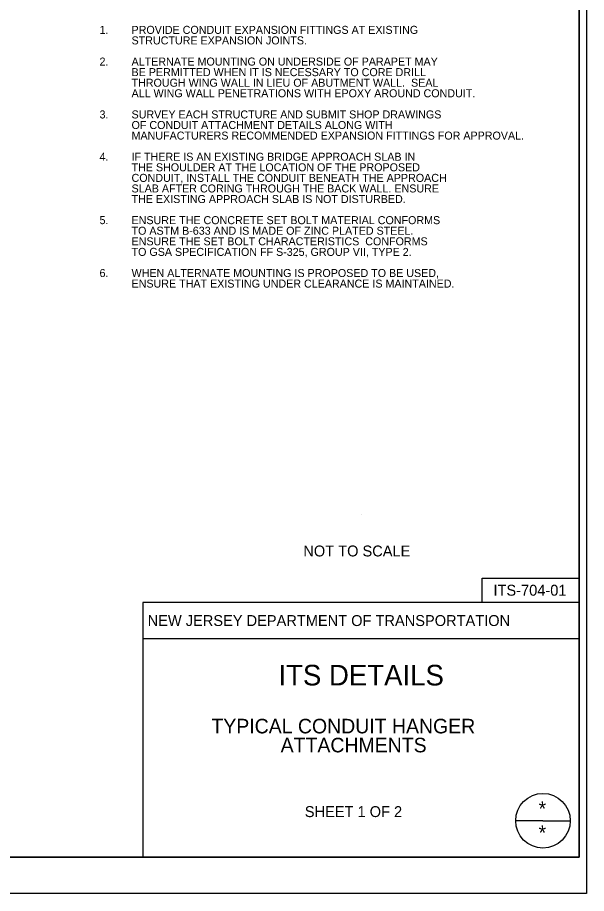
# Model space of a CAD drawing. Extents: x 507044 to 508092, y 495206 to 495866.
# Drawn here: x 507857.9 to 508092.5, y 495206 to 495567 of the extents above; entities that cross this region are included whole.
import ezdxf

# ---------------------------------------------------------------- set-up
doc = ezdxf.new("R2010")
doc.units = 0
doc.layers.add('1', color=7, linetype='Continuous')
doc.layers.add('41', color=7, linetype='Continuous')

msp = doc.modelspace()

# ---------------------------------------------------------------- linework, layer by layer
at = {"layer": '1'}
for p, q in [((508089.46, 495220.98), (508089.46, 495850.98)), ((507999.51, 495362.16), (507999.51, 495362.16)), ((508049.51, 495325.98), (508049.51, 495335.98)), ((508049.51, 495335.98), (508089.51, 495335.98)), ((508089.51, 495325.98), (507909.51, 495325.98)), ((507909.51, 495325.98), (507909.51, 495220.98)), ((508089.51, 495310.98), (507909.51, 495310.98)), ((508074.51, 495235.98), (508063.26, 495235.98)), ((508074.51, 495235.98), (508085.76, 495235.98)), ((507099.46, 495220.98), (508089.46, 495220.98)), ((508092.46, 495205.98), (507044.28, 495205.98))]:
    msp.add_line(p, q, dxfattribs=at)
msp.add_circle((508074.51, 495235.98), 11.25, dxfattribs=at)
at = {"layer": '41'}
for points in [[(507044.28, 495865.98), (508092.46, 495865.98), (508092.46, 495205.98), (507044.28, 495205.98)], [(507099.46, 495850.98), (508089.46, 495850.98), (508089.46, 495220.98), (507099.46, 495220.98)]]:
    msp.add_lwpolyline(points, close=True, dxfattribs=at)

# ---------------------------------------------------------------- texts
at = {"layer": '1'}
for s, height, p in [('1.', 3.3, (507891.69, 495560.31)), ('PROVIDE CONDUIT EXPANSION FITTINGS AT EXISTING ', 3.2999, (507904.89, 495560.31)), ('STRUCTURE EXPANSION JOINTS.', 3.2999, (507904.89, 495555.96)), ('2.', 3.3, (507891.69, 495547.24)), ('ALTERNATE MOUNTING ON UNDERSIDE OF PARAPET MAY ', 3.2999, (507904.89, 495547.24)), ('BE PERMITTED WHEN IT IS NECESSARY TO CORE DRILL ', 3.2999, (507904.89, 495542.88)), ('THROUGH WING WALL IN LIEU OF ABUTMENT WALL.  SEAL  ', 3.2999, (507904.89, 495538.52)), ('ALL WING WALL PENETRATIONS WITH EPOXY AROUND CONDUIT.', 3.2999, (507904.89, 495534.17)), ('3.', 3.3, (507891.69, 495525.45)), ('SURVEY EACH STRUCTURE AND SUBMIT SHOP DRAWINGS ', 3.2999, (507904.89, 495525.45)), ('OF CONDUIT ATTACHMENT DETAILS ALONG WITH ', 3.2999, (507904.89, 495521.09)), ('MANUFACTURERS RECOMMENDED EXPANSION FITTINGS FOR APPROVAL.', 3.2999, (507904.89, 495516.73)), ('4.', 3.3, (507891.69, 495508.02)), ('IF THERE IS AN EXISTING BRIDGE APPROACH SLAB IN ', 3.2999, (507904.89, 495508.02)), ('THE SHOULDER AT THE LOCATION OF THE PROPOSED ', 3.2999, (507904.89, 495503.66)), ('CONDUIT, INSTALL THE CONDUIT BENEATH THE APPROACH ', 3.2999, (507904.89, 495499.3)), ('SLAB AFTER CORING THROUGH THE BACK WALL. ENSURE ', 3.2999, (507904.89, 495494.94)), ('THE EXISTING APPROACH SLAB IS NOT DISTURBED.', 3.2999, (507904.89, 495490.58)), ('5.', 3.3, (507891.69, 495481.87)), ('ENSURE THE CONCRETE SET BOLT MATERIAL CONFORMS ', 3.2999, (507904.89, 495481.87)), ('TO ASTM B-633 AND IS MADE OF ZINC PLATED STEEL.  ', 3.2999, (507904.89, 495477.51)), ('ENSURE THE SET BOLT CHARACTERISTICS  CONFORMS ', 3.2999, (507904.89, 495473.15)), ('TO GSA SPECIFICATION FF S-325, GROUP VII, TYPE 2.', 3.2999, (507904.89, 495468.79)), ('6.', 3.3, (507891.69, 495460.08)), ('WHEN ALTERNATE MOUNTING IS PROPOSED TO BE USED,', 3.2999, (507904.89, 495460.08)), ('ENSURE THAT EXISTING UNDER CLEARANCE IS MAINTAINED.', 3.2999, (507904.89, 495455.72)), ('NOT TO SCALE', 4.5, (507975.71, 495344.91)), ('ITS-704-01', 4.5, (508054.11, 495328.73)), ('NEW JERSEY DEPARTMENT OF TRANSPORTATION', 4.5, (507911.53, 495316.23)), ('ITS DETAILS', 8.5, (507965.45, 495291.73)), ('TYPICAL CONDUIT HANGER', 6, (507937.82, 495271.98)), ('ATTACHMENTS', 6, (507966.37, 495264.16)), ('*', 6, (508072.72, 495237.95)), ('SHEET 1 OF 2', 4.5, (507976.32, 495237.48)), ('*', 6, (508072.72, 495228.02))]:
    msp.add_text(s, height=height, dxfattribs=at).set_placement(p)

doc.saveas('drawing.dxf')
